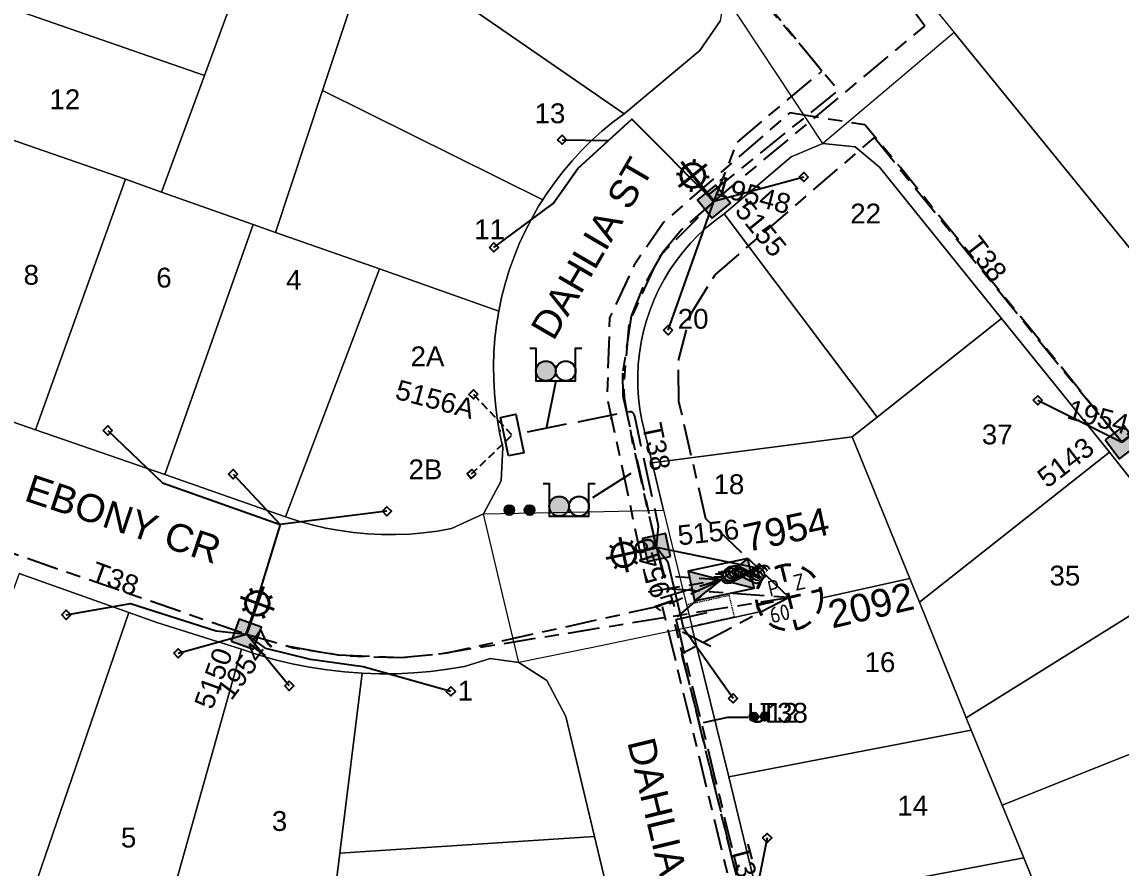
# Model space of a CAD drawing. Header units: metres. Extents: x 301341 to 310479, y 6262403 to 6265281.
# Drawn here: x 303022.6 to 303161.2, y 6264728.5 to 6264835.2 of the extents above; entities that cross this region are included whole.
import ezdxf
from ezdxf.enums import TextEntityAlignment as Align

# ---------------------------------------------------------------- set-up
doc = ezdxf.new("R2010")
doc.units = ezdxf.units.M
for name, pattern in [('Cable Exist UG', [8.2, 4, -1.2, 1.8, -1.2]), ('Dash', [5, 3, -2]), ('HIDDEN', [0.375, 0.25, -0.125]), ('HIDDEN2', [0.1875, 0.125, -0.0625]), ('IE Trench LV', [6.5, 5, -1.5]), ('Trench-Service', [1.5, 1, -0.5])]:
    doc.linetypes.add(name, pattern=pattern)
doc.layers.get('0').update_dxf_attribs({"color": 6})
for name, color, linetype in [('_User Miscellaneous1', 7, 'Continuous'), ('_User Miscellaneous10', 7, 'Continuous'), ('_User Miscellaneous11', 7, 'Continuous'), ('_User Miscellaneous8', 7, 'Continuous'), ('_User Miscellaneous9', 7, 'Continuous'), ('_User_HV_Exist', 7, 'Continuous'), ('_User_LV_Exist', 7, 'Continuous'), ('_User_SL_Exist', 7, 'Continuous'), ('Duct_SP_NEW', 2, 'Continuous'), ('Equip_SL_EXT', 7, 'Continuous'), ('Equip_SP_SL_EXT', 7, 'Continuous'), ('Mains_LV_EXT', 7, 'Continuous'), ('Mains_SL_EXT', 7, 'Continuous'), ('Services_SP_EXT', 7, 'Continuous'), ('Sub_SP_EXT', 7, 'Continuous'), ('SupportsUG_SP_LV_NEW', 2, 'Continuous'), ('SupportsUG_SP_LV_SL_EXT', 7, 'Continuous')]:
    doc.layers.add(name, color=color, linetype=linetype)
for name, color, linetype, lineweight in [('Cadastre Land Parcels_SP_EXT', 9, 'Continuous', 5), ('Cadastre Other Property_SP_EXT', 9, 'HIDDEN', 5), ('Cadastre Road Names_SP_HV_LV_SL_EXT', 9, 'Continuous', 5), ('Cadastre Roads_SP_EXT', 9, 'Continuous', 5)]:
    doc.layers.add(name, color=color, linetype=linetype, lineweight=lineweight)
doc.styles.add('COLUMN_LABEL', font='arial.ttf')
doc.styles.add('iecARIAL', font='arial.ttf', dxfattribs={"height": 2})
doc.styles.add('IESYMBOL1', font='isocp.shx')
doc.styles.add('POLE_LABEL', font='arial.ttf')
doc.styles.add('SLCP_LABEL', font='arial.ttf', dxfattribs={"height": 3.5})
doc.styles.get("Standard").update_dxf_attribs({"font": 'arial.ttf'})

# ---------------------------------------------------------------- blocks, each defined once
blk = doc.blocks.new('SUB_PADMOUNT_EXT')
for points in [[(0, 0), (-3.84, 1.92), (-3.84, -1.92)], [(0, 0), (3.84, 1.92), (3.84, -1.92)]]:
    blk.add_hatch(color=256).paths.add_polyline_path(points)
for p, q in [((3.84, 1.92), (-3.84, -1.92)), ((-3.84, 1.92), (3.84, -1.92))]:
    blk.add_line(p, q)
blk.add_lwpolyline([(-3.84, -1.92), (3.84, -1.92), (3.84, 1.92), (-3.84, 1.92)], close=True)
for tag, height, flags, p in [('ASSET_NUM', 3.5, 8, (2, 2)), ('STREET_CODE', 0.2, 9, (1.5, 0)), ('CONSTRUCTED_VOLTAGE', 0.2, 9, (1.5, -0.2)), ('OPERATING_VOLTAGE', 0.2, 9, (1.5, -0.6)), ('ORIENTATION', 0.2, 9, (1.5, -0.8)), ('OWNED_BY', 0.2, 9, (1.5, -1)), ('OPERATED_BY', 0.2, 9, (1.5, -1.2)), ('NO_PHASES', 0.2, 9, (1.5, -0.4)), ('MAINTAINED_BY', 0.2, 9, (1.5, -1.4)), ('SECONDARY_VOLTAGE', 0.2, 9, (1.5, -1.6)), ('STATE', 0.2, 9, (1.5, -1.8)), ('SUBSTATION_TYPE', 0.2, 9, (1.5, -2.2)), ('PARENT', 0.2, 9, (1.5, -2)), ('USAGE', 0.2, 9, (1.5, -2.4)), ('LEGEND', 0.2, 9, (1.5, -2.6)), ('LOCATION', 0.2, 9, (1.5, -2.8)), ('STREETNAME', 0.2, 9, (1.5, -3)), ('SUBURB', 0.2, 9, (1.5, -3.2)), ('Z', 0.2, 1, (1.5, -3.6)), ('NOTES', 0.2, 9, (1.5, -3.4))]:
    blk.add_attdef(tag, text='', height=height, dxfattribs=dict(flags=flags)).set_placement(p, align=Align.MIDDLE_LEFT)
blk = doc.blocks.new('COLUMN_EXT')
blk.add_hatch(color=256).paths.add_polyline_path([(-1.49, 1.48), (-1.49, -1.49), (1.48, -1.49), (1.48, 1.48)])
blk.add_lwpolyline([(-1.49, -1.49), (1.48, -1.49), (1.48, 1.48), (-1.49, 1.48)], close=True)
for tag, height, style, flags, p in [('ASSET_NUM', 2.5, 'COLUMN_LABEL', 8, (2, 2)), ('STRUCTURE_PLANT_NUMBER', 0.2, 'POLE_LABEL', 9, (1.81, 0.03)), ('STREET_CODE', 0.2, 'COLUMN_LABEL', 9, (1.81, -0.2))]:
    blk.add_attdef(tag, text='', height=height, dxfattribs=dict(style=style, flags=flags)).set_placement(p, align=Align.MIDDLE_LEFT)
at = {"flags": 9}
for tag, p in [('COLUMN_TYPE', (1.81, -0.4)), ('OWNED_BY', (1.81, -0.6)), ('STATE', (1.81, -0.8)), ('USAGE', (1.81, -1)), ('LEGEND', (1.81, -1.2)), ('LOCATION', (1.81, -1.4)), ('STREETNAME', (1.81, -1.6)), ('SUBURB', (1.81, -1.8)), ('NOTES', (1.81, -2))]:
    blk.add_attdef(tag, text='', height=0.2, dxfattribs=at).set_placement(p, align=Align.MIDDLE_LEFT)
at = {"flags": 1}
blk.add_attdef('Z', (1.81, -2.35), '', height=0.2, dxfattribs=at)
blk = doc.blocks.new('SL_LANTERN_EXT')
at = {"lineweight": 40}
for p, q in [((-1.46, 5.68), (-1.06, 5.28)), ((0, 1.97), (0, 6.47)), ((1.46, 5.68), (1.06, 5.28)), ((-2.25, 4.22), (2.25, 4.22)), ((-1.46, 2.76), (-1.06, 3.16)), ((1.46, 2.76), (1.06, 3.16)), ((0, 0), (0, 2.72))]:
    blk.add_line(p, q, dxfattribs=at)
blk.add_circle((0, 4.22), 1.5, dxfattribs=at)
at = {"style": 'iecARIAL', "flags": 8}
blk.add_attdef('ASSET_NUM', (1.5, 1.5), '', height=2.5, dxfattribs=at)
for tag, p, height, flags in [('CONSTRUCTED_VOLTAGE', (0.98, -0.65), 0.2, 9), ('CONTROL_TYPE', (0.98, -0.85), 0.2, 9), ('LANTERN_PURPOSE', (0.98, -1.05), 0.2, 9), ('LANTERN_TYPE', (0.98, -1.25), 0.2, 9), ('NO_PHASES', (0.98, -1.45), 0.2, 9), ('LNUMBER', (2.18, -3.25), 2.5, 8), ('OPERATING_VOLTAGE', (0.98, -1.65), 0.2, 9), ('ORIENTATION', (0.98, -1.85), 0.2, 9), ('OWNED_BY', (0.98, -2.05), 0.2, 9), ('STATE', (0.98, -2.25), 0.2, 9), ('USAGE', (0.98, -2.45), 0.2, 9), ('CEXIST', (0.98, -2.65), 0.2, 9), ('CNEW', (0.98, -2.85), 0.2, 9), ('CNUMBER', (0.98, -3.05), 0.2, 9), ('CREMOVE', (0.98, -3.25), 0.2, 9), ('CREPLACE', (0.98, -3.45), 0.2, 9), ('LKINGHEIGHT', (0.98, -3.65), 0.2, 9), ('LBRACKET', (0.98, -3.85), 0.2, 9), ('LBRACKETVOCAB', (0.98, -4.05), 0.2, 9), ('LCATEGORY', (0.98, -4.25), 0.2, 9), ('LCHARGE1', (0.98, -4.45), 0.2, 9), ('LCHARGE1PERCENT', (0.98, -4.65), 0.2, 9), ('LCHARGE2', (0.98, -4.85), 0.2, 9), ('LCHARGE2PERCENT', (0.98, -5.05), 0.2, 9), ('LCHARGE3', (0.98, -5.25), 0.2, 9), ('LCHARGE3PERCENT', (0.98, -5.45), 0.2, 9), ('LEXIST', (0.98, -5.65), 0.2, 9), ('LLAMP', (0.98, -5.85), 0.2, 9), ('LLAMPVOCAB', (0.98, -6.05), 0.2, 9), ('LMAST', (0.98, -6.25), 0.2, 9), ('LMASTVOCAB', (0.98, -6.45), 0.2, 9), ('LNEW', (0.98, -6.65), 0.2, 9), ('LANTNUMBER', (0.98, -6.85), 0.2, 9), ('LOUTREACH', (0.98, -7.25), 0.2, 9), ('LOUTREACHVOCAB', (0.98, -7.45), 0.2, 9), ('LRATECODE', (0.98, -7.65), 0.2, 9), ('LREMOVE', (0.98, -7.85), 0.2, 9), ('LREPLACE', (0.98, -8.05), 0.2, 9), ('LTYPE', (0.98, -8.25), 0.2, 9), ('LTYPEVOCAB', (0.98, -8.45), 0.2, 9), ('STREETNAME', (0.98, -9.25), 0.2, 9), ('SUBURB', (0.98, -9.45), 0.2, 1), ('LEGEND', (0.98, -8.65), 0.2, 9), ('LOCATION', (0.98, -8.85), 0.2, 9), ('NOTES', (0.98, -9.05), 0.2, 9)]:
    blk.add_attdef(tag, p, '', height=height, dxfattribs=dict(flags=flags))
blk = doc.blocks.new('CCP_EXT')
at = {"flags": 9}
for tag, p in [('LEGEND', (0, -1.4)), ('STATE', (0, -1.8)), ('LIFE_SUPPORT', (0, -1.6)), ('NOTES', (0, -2))]:
    blk.add_attdef(tag, text='', height=0.2, dxfattribs=at).set_placement(p, align=Align.MIDDLE_LEFT)
blk.add_wipeout([(0, 0.57), (0.57, 0), (0, -0.57), (-0.57, 0)])
blk.add_lwpolyline([(-0.57, 0), (0, 0.57), (0.57, 0), (0, -0.57), (-0.57, 0)])
at = {"flags": 1}
blk.add_attdef('Z', (0, 0), '', height=0.2, dxfattribs=at)
at = {"flags": 9}
for tag, p in [('CCP_TYPE', (0, 0)), ('CONSTRUCTED_VOLTAGE', (0, -0.2)), ('OPERATING_VOLTAGE', (0, -0.6)), ('ORIENTATION', (0, -0.8)), ('OWNED_BY', (0, -1)), ('NO_PHASES', (0, -0.4)), ('USAGE', (0, -1.2))]:
    blk.add_attdef(tag, text='', height=0.2, dxfattribs=at).set_placement(p, align=Align.MIDDLE_LEFT)
blk = doc.blocks.new('LV_UG_DFUSE_CLOSED_EXT')
for points in [[(1, 0), (0, 0)], [(5.04, 0.73), (2.16, -0.72)], [(5.05, -0.71), (2.16, 0.72)], [(6.2, 0.01), (7.2, 0.01)]]:
    blk.add_lwpolyline(points)
for centre in [(1.8, 0), (5.4, 0.01)]:
    blk.add_circle(centre, 0.8)
at = {"flags": 9}
for tag, p in [('ACTUAL_STATUS', (0, 0)), ('CONSTRUCTED_VOLTAGE', (0, -0.2)), ('OPERATING_VOLTAGE', (0, -0.6)), ('ORIENTATION', (0, -0.8)), ('STATE', (0, -1)), ('SWITCH_TYPE', (0, -1.2)), ('NO_PHASES', (0, -0.4)), ('USAGE', (0, -1.4)), ('NOTES', (0, -1.6))]:
    blk.add_attdef(tag, text='', height=0.2, dxfattribs=at).set_placement(p, align=Align.MIDDLE_LEFT)
at = {"flags": 1}
blk.add_attdef('Z', (0, 0), '', height=0.2, dxfattribs=at)
blk = doc.blocks.new('CABLE_LARGE_EXT')
h = blk.add_hatch(color=256)
edge = h.paths.add_edge_path()
edge.add_arc((0, 0.55), 0.55, 0, 360)
blk.add_circle((0, 0.55), 0.55)
at = {"flags": 1}
blk.add_attdef('Z', (0, 0), '', height=0.2, dxfattribs=at)
at = {"flags": 9}
for tag, p in [('COND_CODE', (0, 0)), ('STATE', (0, -0.4)), ('XSECT_SIZE', (0, -0.6)), ('FB_REFERENCE', (0, -0.2)), ('NOTES', (0, -0.8))]:
    blk.add_attdef(tag, text='', height=0.2, dxfattribs=at).set_placement(p, align=Align.MIDDLE_LEFT)
blk = doc.blocks.new('SLCP_ZELL_EXT')
blk.add_wipeout([(-0.14, 4.3), (-0.4, 4.28), (-0.67, 4.25), (-0.94, 4.2), (-1.2, 4.13), (-1.46, 4.05), (-1.71, 3.95), (-1.95, 3.83), (-2.19, 3.7), (-2.42, 3.56), (-2.64, 3.4), (-2.85, 3.23), (-3.04, 3.04), (-3.23, 2.85), (-3.4, 2.64), (-3.56, 2.42), (-3.7, 2.19), (-3.83, 1.95), (-3.95, 1.71), (-4.05, 1.46), (-4.13, 1.2), (-4.2, 0.94), (-4.25, 0.67), (-4.28, 0.4), (-4.3, 0.14), (-4.3, -0.14), (-4.28, -0.4), (-4.25, -0.67), (-4.2, -0.94), (-4.13, -1.2), (-4.05, -1.46), (-3.95, -1.71), (-3.83, -1.95), (-3.7, -2.19), (-3.56, -2.42), (-3.4, -2.64), (-3.23, -2.85), (-3.04, -3.04), (-2.85, -3.23), (-2.64, -3.4), (-2.42, -3.56), (-2.19, -3.7), (-1.95, -3.83), (-1.71, -3.95), (-1.46, -4.05), (-1.2, -4.13), (-0.94, -4.2), (-0.67, -4.25), (-0.4, -4.28), (-0.14, -4.3), (0.14, -4.3), (0.4, -4.28), (0.67, -4.25), (0.94, -4.2), (1.2, -4.13), (1.46, -4.05), (1.71, -3.95), (1.95, -3.83), (2.19, -3.7), (2.42, -3.56), (2.64, -3.4), (2.85, -3.23), (3.04, -3.04), (3.23, -2.85), (3.4, -2.64), (3.56, -2.42), (3.7, -2.19), (3.83, -1.95), (3.95, -1.71), (4.05, -1.46), (4.13, -1.2), (4.2, -0.94), (4.25, -0.67), (4.28, -0.4), (4.3, -0.14), (4.3, 0.14), (4.28, 0.4), (4.25, 0.67), (4.2, 0.94), (4.13, 1.2), (4.05, 1.46), (3.95, 1.71), (3.83, 1.95), (3.7, 2.19), (3.56, 2.42), (3.4, 2.64), (3.23, 2.85), (3.04, 3.04), (2.85, 3.23), (2.64, 3.4), (2.42, 3.56), (2.19, 3.7), (1.95, 3.83), (1.71, 3.95), (1.46, 4.05), (1.2, 4.13), (0.94, 4.2), (0.67, 4.25), (0.4, 4.28), (0.14, 4.3)])
at = {"linetype": 'Dash', "lineweight": 40, "ltscale": 0.7}
for p, q in [((0, 4.11), (0, -4.11)), ((-4.11, 0), (4.11, 0))]:
    blk.add_line(p, q, dxfattribs=at)
blk.add_circle((0, 0), 4.11, dxfattribs=at)
at = {"lineweight": 40, "style": 'IESYMBOL1'}
for s, p in [('P', (-1.6, 0)), ('Z', (1.7, 0)), ('60', (-1.61, -3.31))]:
    blk.add_text(s, height=2, dxfattribs=at).set_placement(p, align=Align.BOTTOM_CENTER)
at = {"style": 'SLCP_LABEL'}
for tag, height, flags, p in [('ASSET_NUM', 2.5, 8, (2, 2)), ('STREET_CODE', 0.2, 9, (0, -0.2))]:
    blk.add_attdef(tag, text='', height=height, dxfattribs=dict(at, flags=flags)).set_placement(p, align=Align.MIDDLE_LEFT)
at = {"flags": 1}
blk.add_attdef('Z', (0, 0), '', height=0.2, dxfattribs=at)
at = {"flags": 9}
for tag, p in [('CONSTRUCTED_VOLTAGE', (0, -0.4)), ('CONTROL_TYPE', (0, -0.6)), ('OPERATING_VOLTAGE', (0, -1)), ('ORIENTATION', (0, -1.2)), ('OWNED_BY', (0, -1.4)), ('NO_PHASES', (0, -0.8)), ('STATE', (0, -2)), ('USAGE', (0, -1.6)), ('LOCATION', (0, -1.8)), ('NOTES', (0, -2.2))]:
    blk.add_attdef(tag, text='', height=0.2, dxfattribs=at).set_placement(p, align=Align.MIDDLE_LEFT)
blk = doc.blocks.new('PILLAR_NEW')
for tag, height, flags, p in [('ASSET_NUM', 2.5, 8, (2, 4)), ('STREET_CODE', 0.2, 9, (1.5, 2))]:
    blk.add_attdef(tag, text='', height=height, dxfattribs=dict(flags=flags)).set_placement(p, align=Align.MIDDLE_LEFT)
blk.add_wipeout([(-2.47, 0.99), (2.47, 0.99), (2.47, -0.99), (-2.47, -0.99)])
at = {"lineweight": -3}
blk.add_lwpolyline([(-2.47, 0.99), (2.47, 0.99), (2.47, -0.99), (-2.47, -0.99)], close=True, dxfattribs=at)
for tag, flags, p in [('OWNED_BY', 9, (1.5, 1.8)), ('OPERATED_BY', 9, (1.5, 1.6)), ('MAINTAINED_BY', 9, (1.5, 1.4)), ('STATE', 9, (1.5, 1.2)), ('SUPPORT_TYPE', 9, (1.5, 1)), ('SUBURB', 9, (1.5, 0.2)), ('STREETNAME', 9, (1.5, 0)), ('USAGE', 9, (1.5, 0.8)), ('LEGEND', 9, (1.5, 0.6)), ('PARENT', 9, (1.5, 0.4)), ('Z', 1, (1.5, -0.6)), ('LOCATION', 9, (1.5, -0.2)), ('NOTES', 9, (1.5, -0.4))]:
    blk.add_attdef(tag, text='', height=0.2, dxfattribs=dict(flags=flags)).set_placement(p, align=Align.MIDDLE_LEFT)
blk = doc.blocks.new('TRENCH_LV_2_DUCTS')
blk.add_lwpolyline([(-0.499, 2.649), (0.001, 2.649), (0, 0), (3.201, -0.001), (3.201, 2.649), (3.701, 2.649)])
blk = doc.blocks.new('DUCT_NEW')
blk.add_circle((0, 0.8), 0.8)
at = {"flags": 1}
blk.add_attdef('Z', (0, 0), '', height=0.2, dxfattribs=at)
at = {"flags": 9}
for tag, p in [('DUCT_CODE', (0, 0)), ('XSECT_TYPE', (0, -0.2)), ('STATE', (0, -0.6)), ('FB_REFERENCE', (0, -0.4)), ('NOTES', (0, -0.8)), ('OWNED_BY', (0.001, -1.022)), ('OPERATED_BY', (0.001, -1.225)), ('MAINTAINED_BY', (0.001, -1.425))]:
    blk.add_attdef(tag, text='', height=0.2, dxfattribs=at).set_placement(p, align=Align.MIDDLE_LEFT)
blk = doc.blocks.new('CABLE_LARGE_NEW')
h = blk.add_hatch(color=256)
edge = h.paths.add_edge_path()
edge.add_arc((0, 0.8), 0.8, 0, 360)
blk.add_circle((0, 0.8), 0.8)
for tag, flags, p in [('COND_CODE', 9, (1.5, 0)), ('XSECT_SIZE', 9, (1.5, -0.6)), ('STATE', 9, (1.5, -0.4)), ('FB_REFERENCE', 9, (1.5, -0.2)), ('NOTES', 9, (1.5, -0.8)), ('Z', 1, (1.5, -1.6)), ('OWNED_BY', 9, (1.5, -1)), ('OPERATED_BY', 9, (1.5, -1.2)), ('MAINTAINED_BY', 9, (1.5, -1.4))]:
    blk.add_attdef(tag, text='', height=0.2, dxfattribs=dict(flags=flags)).set_placement(p, align=Align.MIDDLE_LEFT)

msp = doc.modelspace()

# ---------------------------------------------------------------- linework, layer by layer
at = {"layer": '_User Miscellaneous1'}
for p, q in [((303089.9, 6264789.9), (303088.67, 6264783.84)), ((303099.37, 6264778.23), (303094.54, 6264775.16))]:
    msp.add_line(p, q, dxfattribs=at)
at = {"layer": '_User Miscellaneous1', "lineweight": 0}
msp.add_arc((303096.74, 6264786.07), 0.913, 272.6024, 287.2944, dxfattribs=at)
at = {"layer": '_User Miscellaneous10'}
msp.add_lwpolyline([(303114.11, 6264747.44), (303111.55, 6264747.44), (303108.48, 6264746.79)], dxfattribs=at)
at = {"layer": '_User Miscellaneous11', "linetype": 'Cable Exist UG'}
msp.add_lwpolyline([(303109.45, 6264756.4), (303105.43, 6264758.45), (303105.49, 6264758.19), (303105.42, 6264758.47), (303105.09, 6264759.82), (303109.35, 6264760.75)], dxfattribs=at)
at = {"layer": 'Cadastre Land Parcels_SP_EXT', "linetype": 'Continuous'}
for points in [[(303060.48, 6264826.5), (303066.77, 6264845.47), (303062, 6264848.99), (303088.75, 6264868.12), (303087.83, 6264869.31), (303059.89, 6264849.97), (303054.44, 6264852.57), (303045.6, 6264828.39), (303040.16, 6264813.7), (303051.74, 6264809.63), (303054.56, 6264808.6), (303060.48, 6264826.5)], [(303111.24, 6264838.55), (303109.46, 6264842.31), (303099.82, 6264854.32), (303078.22, 6264837.56), (303098.52, 6264823.58), (303108.07, 6264831.58), (303110.7, 6264835.34), (303111.24, 6264838.55)], [(303098.52, 6264823.58), (303078.22, 6264837.56), (303066.77, 6264845.47), (303060.48, 6264826.5), (303088.27, 6264812.73), (303088.7, 6264813.41), (303089.72, 6264814.87), (303090.8, 6264816.28), (303091.95, 6264817.64), (303093.15, 6264818.94), (303094.41, 6264820.2), (303095.73, 6264821.39), (303097.1, 6264822.52), (303098.52, 6264823.58)], [(303045.6, 6264828.39), (303009.45, 6264840.98), (303004.06, 6264826.18), (303021.21, 6264820.35), (303035.63, 6264815.33), (303040.16, 6264813.7), (303045.6, 6264828.39)], [(303088.27, 6264812.73), (303060.48, 6264826.5), (303054.56, 6264808.6), (303067.66, 6264804.02), (303082.72, 6264798.7), (303083.07, 6264800.42), (303083.51, 6264802.14), (303084.03, 6264803.85), (303084.63, 6264805.52), (303085.3, 6264807.17), (303086.04, 6264808.78), (303086.86, 6264810.37), (303087.74, 6264811.91), (303088.27, 6264812.73)], [(303035.63, 6264815.33), (303021.21, 6264820.35), (303009.95, 6264788.68), (303024.27, 6264783.73), (303035.63, 6264815.33)], [(303146.12, 6264797.77), (303130.74, 6264816.86), (303127.69, 6264819.4), (303123.58, 6264819.82), (303119.61, 6264818.15), (303111.14, 6264810.97), (303130.45, 6264785.31), (303146.12, 6264797.77)], [(303051.74, 6264809.63), (303040.16, 6264813.7), (303035.63, 6264815.33), (303024.27, 6264783.73), (303040.59, 6264778.07), (303051.74, 6264809.63)], [(303130.45, 6264785.31), (303111.14, 6264810.97), (303110.01, 6264810.14), (303108.92, 6264809.24), (303107.88, 6264808.28), (303106.9, 6264807.26), (303105.98, 6264806.19), (303105.11, 6264805.07), (303104.31, 6264803.91), (303103.58, 6264802.7), (303102.91, 6264801.46), (303102.32, 6264800.17), (303101.79, 6264798.86), (303101.34, 6264797.52), (303100.97, 6264796.16), (303100.67, 6264794.78), (303100.45, 6264793.38), (303100.3, 6264791.98), (303100.24, 6264790.57), (303100.25, 6264789.15), (303100.34, 6264787.74), (303100.51, 6264786.34), (303100.75, 6264784.95), (303101.08, 6264783.57), (303102.05, 6264779.58), (303127.3, 6264782.84), (303130.45, 6264785.31)], [(303054.56, 6264808.6), (303051.74, 6264809.63), (303040.59, 6264778.07), (303055.79, 6264772.75), (303067.66, 6264804.02), (303054.56, 6264808.6)], [(303082.72, 6264798.7), (303067.66, 6264804.02), (303055.79, 6264772.75), (303057.48, 6264772.21), (303059.18, 6264771.73), (303060.91, 6264771.34), (303062.65, 6264771.01), (303064.4, 6264770.77), (303066.16, 6264770.61), (303067.93, 6264770.52), (303069.7, 6264770.51), (303071.47, 6264770.58), (303073.23, 6264770.73), (303074.99, 6264770.96), (303076.73, 6264771.26), (303080.79, 6264773.14), (303083.01, 6264777.28), (303083.23, 6264781.49), (303082.86, 6264783.18), (303082.55, 6264784.88), (303082.32, 6264786.6), (303082.16, 6264788.33), (303082.07, 6264790.06), (303082.05, 6264791.79), (303082.1, 6264793.52), (303082.23, 6264795.25), (303082.43, 6264796.97), (303082.72, 6264798.7)], [(303159.74, 6264780.91), (303146.12, 6264797.77), (303130.45, 6264785.31), (303127.3, 6264782.84), (303134.56, 6264764.98), (303135.8, 6264761.98), (303159.74, 6264780.91)], [(303107.07, 6264758.88), (303134.56, 6264764.98), (303127.3, 6264782.84), (303102.05, 6264779.58), (303103.51, 6264773.58), (303107.07, 6264758.88)], [(303171.54, 6264766.03), (303159.74, 6264780.91), (303135.8, 6264761.98), (303141.69, 6264747.42), (303171.54, 6264766.03)], [(303036.03, 6264760.67), (303022.2, 6264765.6), (303009.63, 6264730.87), (303016.59, 6264728.42), (303024.04, 6264725.79), (303036.03, 6264760.67)], [(303182.13, 6264750.74), (303180.13, 6264753.87), (303178.06, 6264756.97), (303175.94, 6264760.03), (303173.77, 6264763.05), (303171.54, 6264766.03), (303141.69, 6264747.42), (303142.32, 6264745.83), (303146.2, 6264736.38), (303182.13, 6264750.74)], [(303135.8, 6264761.98), (303134.56, 6264764.98), (303107.07, 6264758.88), (303111.72, 6264739.97), (303142.32, 6264745.83), (303141.69, 6264747.42), (303135.8, 6264761.98)], [(303050.23, 6264756.05), (303039.55, 6264759.43), (303036.03, 6264760.67), (303024.04, 6264725.79), (303031.13, 6264723.31), (303040.16, 6264720.18), (303050.23, 6264756.05)], [(303065.47, 6264753.05), (303063.25, 6264753.19), (303061.04, 6264753.44), (303058.84, 6264753.78), (303056.65, 6264754.22), (303054.48, 6264754.73), (303052.34, 6264755.34), (303050.23, 6264756.05), (303040.16, 6264720.18), (303045.08, 6264718.47), (303060.51, 6264713.07), (303062.67, 6264730.32), (303065.47, 6264753.05)], [(303062.67, 6264730.32), (303094.78, 6264732.44), (303091.16, 6264747.58), (303088.77, 6264752.13), (303085.23, 6264754.37), (303081.63, 6264754.87), (303078.37, 6264753.88), (303076.24, 6264753.52), (303074.1, 6264753.24), (303071.95, 6264753.06), (303069.79, 6264752.96), (303067.64, 6264752.95), (303065.47, 6264753.05), (303062.67, 6264730.32)], [(303189.69, 6264737.88), (303187.92, 6264741.16), (303186.07, 6264744.4), (303184.14, 6264747.59), (303182.13, 6264750.74), (303146.2, 6264736.38), (303148.93, 6264729.73), (303151.77, 6264722.78), (303189.69, 6264737.88)], [(303115.74, 6264723.45), (303148.93, 6264729.73), (303146.2, 6264736.38), (303142.32, 6264745.83), (303111.72, 6264739.97), (303115.74, 6264723.45)], [(303094.78, 6264732.44), (303062.67, 6264730.32), (303060.51, 6264713.07), (303099.64, 6264712.23), (303094.78, 6264732.44)], [(303154.7, 6264715.64), (303151.77, 6264722.78), (303148.93, 6264729.73), (303115.74, 6264723.45), (303119.65, 6264707.32), (303154.7, 6264715.64)]]:
    msp.add_lwpolyline(points, close=True, dxfattribs=at)
for points in [[(303009.45, 6264840.98), (303045.6, 6264828.39), (303054.44, 6264852.57)], [(303125.63, 6264851.68), (303140.15, 6264833.84), (303178.67, 6264786.54)]]:
    msp.add_lwpolyline(points, dxfattribs=at)
at = {"layer": 'Cadastre Other Property_SP_EXT', "linetype": 'HIDDEN2'}
msp.add_lwpolyline([(303107.07, 6264758.97), (303112.44, 6264760.16), (303111.79, 6264762.83), (303106.42, 6264761.64), (303107.07, 6264758.97)], close=True, dxfattribs=at)
at = {"layer": 'Mains_LV_EXT', "linetype": 'Cable Exist UG', "flags": 128}
for points in [[(303102.59, 6264768.88), (303103.44, 6264765.36), (303110.77, 6264764.83)], [(303050.87, 6264757.96), (303056.79, 6264756.24), (303063.05, 6264755.24), (303070.37, 6264755), (303076.19, 6264755.58), (303104.3, 6264761.81), (303110.77, 6264764.83)]]:
    msp.add_lwpolyline(points, dxfattribs=at)

# ---------------------------------------------------------------- block references
at = {"layer": '_User Miscellaneous1', "xscale": 1.562594197480203, "yscale": 1.562594197480203, "zscale": 1.562594197480203}
for name, p in [('TRENCH_LV_2_DUCTS', (303087.4, 6264789.9)), ('DUCT_NEW', (303088.65, 6264789.9)), ('DUCT_NEW', (303091.15, 6264789.9)), ('TRENCH_LV_2_DUCTS', (303089.08, 6264772.83)), ('DUCT_NEW', (303090.33, 6264772.83)), ('DUCT_NEW', (303092.83, 6264772.83))]:
    msp.add_blockref(name, p, dxfattribs=at)
at = {"layer": '_User Miscellaneous10'}
for p in [(303114.87, 6264746.97), (303116.28, 6264747.03)]:
    msp.add_blockref('CABLE_LARGE_EXT', p, dxfattribs=at)
at = {"layer": 'Duct_SP_NEW', "lineweight": 0}
for p, xscale, yscale, zscale in [((303088.65, 6264789.9), 1.562593238526251, 1.562593238526251, 1.562593238526251), ((303090.33, 6264772.83), 1.562519238965936, 1.562519238965936, 1.562519238965936), ((303084.04, 6264772.97), 0.7812596194829678, 0.7812596194829678, 0.7812596194829678), ((303086.59, 6264772.97), 0.7812596194829678, 0.7812596194829678, 0.7812596194829678)]:
    msp.add_blockref('CABLE_LARGE_NEW', p, dxfattribs=dict(at, xscale=xscale, yscale=yscale, zscale=zscale))
at = {"layer": 'Equip_SP_SL_EXT'}
ref = msp.add_blockref('SL_LANTERN_EXT', (303109.85, 6264812.51), dxfattribs=dict(at, rotation=39.15696355593936))
ref.add_attrib('ASSET_NUM', '19548', dxfattribs={"layer": '_User Miscellaneous9', "height": 2.5, "rotation": 344.9757, "style": 'iecARIAL'}).set_placement((303110.07, 6264814.62), align=Align.MIDDLE_LEFT)
ref = msp.add_blockref('SL_LANTERN_EXT', (303161.3, 6264782.16), dxfattribs=dict(at, rotation=307.2875918054282))
ref.add_attrib('ASSET_NUM', '19542', dxfattribs={"layer": '_User Miscellaneous9', "height": 2.5, "rotation": 344.5319, "style": 'iecARIAL'}).set_placement((303163.41, 6264781.88), align=Align.BOTTOM_RIGHT)
ref = msp.add_blockref('SL_LANTERN_EXT', (303102.59, 6264768.88), dxfattribs=dict(at, rotation=102.4073608301087))
ref.add_attrib('ASSET_NUM', '19549', dxfattribs={"layer": '_User Miscellaneous9', "height": 2.5, "rotation": 108.6578, "style": 'iecARIAL'}).set_placement((303100.8, 6264770.02), align=Align.MIDDLE_RIGHT)
ref = msp.add_blockref('SL_LANTERN_EXT', (303050.82, 6264757.87), dxfattribs=dict(at, rotation=340.2193414979228))
ref.add_attrib('ASSET_NUM', '19547', dxfattribs={"layer": '_User Miscellaneous9', "height": 2.5, "rotation": 53.4553, "style": 'iecARIAL'}).set_placement((303052.74, 6264758.77), align=Align.TOP_RIGHT)
at = {"layer": 'Sub_SP_EXT'}
ref = msp.add_blockref('SUB_PADMOUNT_EXT', (303110.77, 6264764.83), dxfattribs=dict(at, rotation=11.97774245755359))
ref.add_attrib('ASSET_NUM', '7954', dxfattribs={"layer": '0', "height": 3.5, "rotation": 11.9777}).set_placement((303113.28, 6264771.73), align=Align.TOP_LEFT)
at = {"layer": 'SupportsUG_SP_LV_SL_EXT'}
ref = msp.add_blockref('COLUMN_EXT', (303109.85, 6264812.51), dxfattribs=dict(at, rotation=39.15975543787469))
ref.add_attrib('ASSET_NUM', '5155', dxfattribs={"layer": '0', "height": 2.5, "rotation": 309.1234, "style": 'COLUMN_LABEL'}).set_placement((303111.79, 6264810.84), align=Align.BOTTOM_LEFT)
ref = msp.add_blockref('COLUMN_EXT', (303161.3, 6264782.16), dxfattribs=dict(at, rotation=307.2875918217826))
ref.add_attrib('ASSET_NUM', '5143', dxfattribs={"layer": '0', "height": 2.5, "rotation": 37.3238, "style": 'COLUMN_LABEL'}).set_placement((303158.52, 6264780.39), align=Align.BOTTOM_RIGHT)
ref = msp.add_blockref('COLUMN_EXT', (303102.59, 6264768.88), dxfattribs=dict(at, rotation=102.4073608230405))
ref.add_attrib('ASSET_NUM', '5156', dxfattribs={"layer": '0', "height": 2.5, "rotation": 6.2504, "style": 'COLUMN_LABEL'}).set_placement((303105.5, 6264768.4), align=Align.BOTTOM_LEFT)
ref = msp.add_blockref('COLUMN_EXT', (303050.87, 6264757.96), dxfattribs=dict(at, rotation=340.2193414994261))
ref.add_attrib('ASSET_NUM', '5150', dxfattribs={"layer": '0', "height": 2.5, "rotation": 70.2556, "style": 'COLUMN_LABEL'}).set_placement((303049.9, 6264755.37), align=Align.BOTTOM_RIGHT)

# ---------------------------------------------------------------- texts
at = {"layer": '_User Miscellaneous10'}
for s, p in [('U12', (303114.07, 6264746.78)), ('T38', (303115.69, 6264746.79))]:
    msp.add_text(s, height=2.5, dxfattribs=at).set_placement(p)
at = {"layer": '_User Miscellaneous8'}
for rotation, p in [(307.7619, (303141.35, 6264806.9)), (281.5751, (303100.77, 6264784.29)), (339.7699, (303031.05, 6264764.82))]:
    msp.add_text('T38', height=2.5, rotation=rotation, dxfattribs=at).set_placement(p)
at = {"layer": 'Cadastre Land Parcels_SP_EXT'}
for s, p in [('12', (303026.02, 6264824.16)), ('13', (303087.22, 6264822.39)), ('22', (303127.05, 6264809.75)), ('11', (303079.6, 6264807.75)), ('8', (303022.76, 6264802.02)), ('6', (303039.5, 6264801.67)), ('4', (303055.88, 6264801.39)), ('20', (303105.29, 6264796.47)), ('2A', (303071.58, 6264791.74)), ('37', (303143.65, 6264781.89)), ('2B', (303071.32, 6264777.49)), ('18', (303109.8, 6264775.61)), ('35', (303152.19, 6264764.09)), ('16', (303128.86, 6264753.18)), ('1', (303077.52, 6264749.57)), ('14', (303132.98, 6264735.07)), ('3', (303054.08, 6264733.14)), ('5', (303035.04, 6264731.05))]:
    msp.add_text(s, height=2.5, dxfattribs=at).set_placement(p)
at = {"layer": 'Cadastre Road Names_SP_HV_LV_SL_EXT'}
for s, rotation, p in [('DAHLIA ST', 59.764, (303089.61, 6264794.82)), ('EBONY CR', 341.5244, (303022.68, 6264774.86)), ('DAHLIA ST', 283.6114, (303098.9, 6264744.36))]:
    msp.add_text(s, height=3.5, rotation=rotation, dxfattribs=at).set_placement(p)

# ---------------------------------------------------------------- next in the draw order: block references
at = {"layer": 'Services_SP_EXT'}
for p in [(303090.7, 6264820.31), (303121.19, 6264815.59), (303082.09, 6264806.72), (303104.07, 6264796.29), (303150.71, 6264787.46), (303033.38, 6264783.64), (303049.19, 6264778.13), (303068.59, 6264773.45), (303115.57, 6264766.24), (303028.15, 6264760.39), (303042.27, 6264755.54), (303056.28, 6264751.44), (303076.66, 6264750.74), (303112.27, 6264749.85), (303116.57, 6264732.25)]:
    msp.add_blockref('CCP_EXT', p, dxfattribs=at)

# ---------------------------------------------------------------- next in the draw order: linework, layer by layer
at = {"layer": '_User Miscellaneous11', "linetype": 'Cable Exist UG'}
msp.add_lwpolyline([(303114.13, 6264722.87), (303114.09, 6264723.04), (303110.07, 6264739.56), (303105.49, 6264758.19)], dxfattribs=at)
at = {"layer": '_User_SL_Exist', "linetype": 'Cable Exist UG'}
for points in [[(303109.85, 6264812.51), (303112.81, 6264820.02), (303123.48, 6264828.95), (303089.39, 6264870.57)], [(303109.85, 6264812.51), (303105.71, 6264808.91), (303103.33, 6264806), (303100.9, 6264801.73), (303099.43, 6264798.07), (303098.32, 6264790.88), (303098.38, 6264788.02), (303102.59, 6264768.88)]]:
    msp.add_lwpolyline(points, dxfattribs=at)
at = {"layer": 'Cadastre Roads_SP_EXT', "linetype": 'Continuous'}
for points in [[(303110.7, 6264835.34), (303108.07, 6264831.58), (303098.52, 6264823.58), (303097.1, 6264822.52), (303095.73, 6264821.39), (303094.41, 6264820.2), (303093.15, 6264818.94), (303091.95, 6264817.64), (303090.8, 6264816.28), (303089.72, 6264814.87), (303088.7, 6264813.41), (303088.27, 6264812.73), (303087.74, 6264811.91), (303086.86, 6264810.37), (303086.04, 6264808.78), (303085.3, 6264807.17), (303084.63, 6264805.52), (303084.03, 6264803.85), (303083.51, 6264802.14), (303083.07, 6264800.42), (303082.72, 6264798.7), (303082.43, 6264796.97), (303082.23, 6264795.25), (303082.1, 6264793.52), (303082.05, 6264791.79), (303082.07, 6264790.06), (303082.16, 6264788.33), (303082.32, 6264786.6), (303082.55, 6264784.88), (303082.86, 6264783.18), (303083.23, 6264781.49), (303083.01, 6264777.28), (303080.79, 6264773.14), (303094.06, 6264773.4), (303103.51, 6264773.58), (303102.05, 6264779.58), (303101.08, 6264783.57), (303100.75, 6264784.95), (303100.51, 6264786.34), (303100.34, 6264787.74), (303100.25, 6264789.15), (303100.24, 6264790.57), (303100.3, 6264791.98), (303100.45, 6264793.38), (303100.67, 6264794.78), (303100.97, 6264796.16), (303101.34, 6264797.52), (303101.79, 6264798.86), (303102.32, 6264800.17), (303102.91, 6264801.46), (303103.58, 6264802.7), (303104.31, 6264803.91), (303105.11, 6264805.07), (303105.98, 6264806.19), (303106.9, 6264807.26), (303107.88, 6264808.28), (303108.92, 6264809.24), (303110.01, 6264810.14), (303111.14, 6264810.97), (303119.61, 6264818.15), (303123.58, 6264819.82), (303123.58, 6264819.82), (303117.76, 6264828.65), (303111.24, 6264838.55)], [(303178.67, 6264786.54), (303140.15, 6264833.84), (303132.8, 6264827.62), (303123.58, 6264819.82), (303127.69, 6264819.4), (303130.74, 6264816.86), (303146.12, 6264797.77), (303159.74, 6264780.91), (303171.54, 6264766.03)], [(303022.2, 6264765.6), (303036.03, 6264760.67), (303039.55, 6264759.43), (303050.23, 6264756.05), (303052.34, 6264755.34), (303054.48, 6264754.73), (303056.65, 6264754.22), (303058.84, 6264753.78), (303061.04, 6264753.44), (303063.25, 6264753.19), (303065.47, 6264753.05), (303067.64, 6264752.95), (303069.79, 6264752.96), (303071.95, 6264753.06), (303074.1, 6264753.24), (303076.24, 6264753.52), (303078.37, 6264753.88), (303081.63, 6264754.87), (303085.23, 6264754.37), (303083.15, 6264763.16), (303080.79, 6264773.14), (303076.73, 6264771.26), (303074.99, 6264770.96), (303073.23, 6264770.73), (303071.47, 6264770.58), (303069.7, 6264770.51), (303067.93, 6264770.52), (303066.16, 6264770.61), (303064.4, 6264770.77), (303062.65, 6264771.01), (303060.91, 6264771.34), (303059.18, 6264771.73), (303057.48, 6264772.21), (303055.79, 6264772.75), (303040.59, 6264778.07), (303024.27, 6264783.73), (303009.95, 6264788.68)], [(303115.74, 6264723.45), (303111.72, 6264739.97), (303111.72, 6264739.97), (303107.07, 6264758.88), (303094.36, 6264756.25), (303085.23, 6264754.37), (303088.77, 6264752.13), (303091.16, 6264747.58), (303094.78, 6264732.44), (303099.64, 6264712.23)]]:
    msp.add_lwpolyline(points, dxfattribs=at)
at = {"layer": 'Mains_LV_EXT', "linetype": 'Cable Exist UG', "flags": 128}
for points in [[(303109.33, 6264813.48), (303125.56, 6264826.52), (303107.2, 6264848.33), (303089.39, 6264870.57)], [(303102.59, 6264768.88), (303099.57, 6264782.27), (303098.58, 6264787.72), (303098.5, 6264789.4), (303099.17, 6264797.26), (303102.96, 6264805.58), (303109.85, 6264812.51)], [(303007.77, 6264772.89), (303050.87, 6264757.96)]]:
    msp.add_lwpolyline(points, dxfattribs=at)
at = {"layer": 'Mains_SL_EXT', "linetype": 'Cable Exist UG'}
for points in [[(303109.85, 6264812.51), (303136.46, 6264834.65), (303131.57, 6264841.3)], [(303007.77, 6264772.89), (303050.87, 6264757.96)]]:
    msp.add_lwpolyline(points, dxfattribs=at)
at = {"layer": 'Services_SP_EXT'}
for points in [[(303082.09, 6264806.72), (303089.57, 6264812.26), (303092.67, 6264816.69), (303099.48, 6264822.91), (303109.85, 6264812.51)], [(303090.7, 6264820.31), (303096.54, 6264820.22), (303099.48, 6264822.91), (303109.85, 6264812.51)], [(303121.19, 6264815.59), (303109.85, 6264812.51)], [(303104.07, 6264796.29), (303109.85, 6264812.51)], [(303150.71, 6264787.46), (303161.3, 6264782.16)], [(303033.38, 6264783.64), (303040.29, 6264777.04), (303055.12, 6264771.79), (303050.87, 6264757.96)], [(303049.19, 6264778.13), (303055.12, 6264771.79), (303050.87, 6264757.96)], [(303068.59, 6264773.45), (303055.12, 6264771.79), (303050.87, 6264757.96)], [(303112.27, 6264749.85), (303106.06, 6264758.64), (303104.06, 6264767), (303102.59, 6264768.88)], [(303115.57, 6264766.24), (303102.59, 6264768.88)], [(303028.15, 6264760.39), (303036.26, 6264761.81), (303047.07, 6264758.36), (303050.87, 6264757.96)], [(303042.27, 6264755.54), (303050.87, 6264757.96)], [(303056.28, 6264751.44), (303050.87, 6264757.96)], [(303076.66, 6264750.74), (303065.58, 6264753.84), (303058.95, 6264754.75), (303053.3, 6264756.16), (303050.87, 6264757.96)], [(303116.57, 6264732.25), (303114.78, 6264723.29), (303117.56, 6264710.26), (303117.71, 6264706.86)]]:
    msp.add_lwpolyline(points, dxfattribs=at)

# ---------------------------------------------------------------- next in the draw order: block references
at = {"layer": '_User_LV_Exist'}
for p in [(303109.82, 6264765.14), (303110.03, 6264765.5), (303110.37, 6264765.74), (303110.77, 6264765.83)]:
    msp.add_blockref('LV_UG_DFUSE_CLOSED_EXT', p, dxfattribs=at)

# ---------------------------------------------------------------- next in the draw order: texts
at = {"layer": '_User Miscellaneous8'}
msp.add_text('T38', height=2.5, rotation=284.881, dxfattribs=at).set_placement((303111.84, 6264730.96))

# ---------------------------------------------------------------- next in the draw order: block references
at = {"layer": '_User Miscellaneous1', "xscale": -1, "rotation": 356.2392526365756}
msp.add_blockref('CCP_EXT', (303079.27, 6264778.16), dxfattribs=at)
at = {"layer": 'Equip_SL_EXT'}
ref = msp.add_blockref('SLCP_ZELL_EXT', (303119.33, 6264762.59), dxfattribs=dict(at, rotation=13.31076390146343))
ref.add_attrib('ASSET_NUM', '2092', dxfattribs={"layer": '0', "height": 3.5, "rotation": 13.3108, "style": 'SLCP_LABEL'}).set_placement((303135.59, 6264760.14), align=Align.BOTTOM_RIGHT)
at = {"layer": 'SupportsUG_SP_LV_NEW'}
ref = msp.add_blockref('PILLAR_NEW', (303084.39, 6264783.06), dxfattribs=dict(at, rotation=101.5846435915168))
ref.add_attrib('ASSET_NUM', '5156A', dxfattribs={"layer": '0', "height": 2.5, "rotation": 345}).set_placement((303069.81, 6264788.89), align=Align.MIDDLE_LEFT)

# ---------------------------------------------------------------- next in the draw order: linework, layer by layer
at = {"layer": '_User Miscellaneous1', "linetype": 'IE Trench LV', "flags": 128}
msp.add_lwpolyline([(303102.59, 6264768.88), (303102.87, 6264771.59), (303099.86, 6264785.44, 0.345047), (303099.26, 6264786.01), (303085.36, 6264783.26)], format="xyb", dxfattribs=at)
at = {"layer": '_User Miscellaneous1', "linetype": 'Trench-Service', "flags": 128}
msp.add_lwpolyline([(303079.27, 6264778.16), (303084.39, 6264783.06)], dxfattribs=at)
at = {"layer": '_User_HV_Exist', "linetype": 'Cable Exist UG'}
msp.add_lwpolyline([(303109.5, 6264629.77), (303115.92, 6264639.6), (303118.91, 6264644.12), (303120.51, 6264647.17), (303122.05, 6264650.76), (303123.53, 6264655.36), (303124.1, 6264657.78), (303124.8, 6264662.78), (303124.97, 6264666.13), (303124.93, 6264669.43), (303124.7, 6264672.29), (303123.9, 6264677.26), (303119.98, 6264693.34), (303114.76, 6264714.78), (303103.1, 6264762.49), (303110.77, 6264764.83)], dxfattribs=at)
at = {"layer": '_User_SL_Exist', "linetype": 'Cable Exist UG'}
for points in [[(303119.33, 6264762.59), (303108.83, 6264772.51), (303105.44, 6264787.29), (303105.37, 6264792.47), (303106.96, 6264798.38), (303109.99, 6264803.27), (303130.09, 6264820.58), (303161.3, 6264782.16)], [(303102.59, 6264768.88), (303104.04, 6264763.73), (303119.33, 6264762.59)], [(303050.87, 6264757.96), (303056.16, 6264756.43), (303062.42, 6264755.34), (303070.37, 6264755), (303075.29, 6264755.49), (303119.33, 6264762.59)], [(303119.33, 6264762.59), (303105.77, 6264755.45), (303107.11, 6264750.3), (303117.71, 6264706.86)]]:
    msp.add_lwpolyline(points, dxfattribs=at)
at = {"layer": 'Duct_SP_NEW', "linetype": 'IE Trench LV'}
msp.add_line((303082.8, 6264783.63), (303082.96, 6264783.65), dxfattribs=at)
at = {"layer": 'Mains_LV_EXT', "linetype": 'Cable Exist UG', "flags": 128}
for points in [[(303161.3, 6264782.16), (303133.37, 6264816.79), (303129.78, 6264821.13), (303128.91, 6264822.17), (303119.41, 6264823.7), (303103.47, 6264809.89), (303099.8, 6264804.5), (303096.69, 6264797.84), (303096.37, 6264787.81), (303101.59, 6264763.28), (303110.77, 6264764.83)], [(303116.34, 6264712.55), (303104.8, 6264759.77), (303110.77, 6264764.83)]]:
    msp.add_lwpolyline(points, dxfattribs=at)

# ---------------------------------------------------------------- next in the draw order: block references
at = {"layer": '_User Miscellaneous1', "rotation": 181.0639746253514}
msp.add_blockref('CCP_EXT', (303079.51, 6264788.2), dxfattribs=at)

# ---------------------------------------------------------------- next in the draw order: linework, layer by layer
at = {"layer": '_User Miscellaneous1', "linetype": 'Trench-Service', "flags": 128}
msp.add_lwpolyline([(303079.51, 6264788.2), (303084.39, 6264783.06)], dxfattribs=at)

doc.saveas('drawing.dxf')
